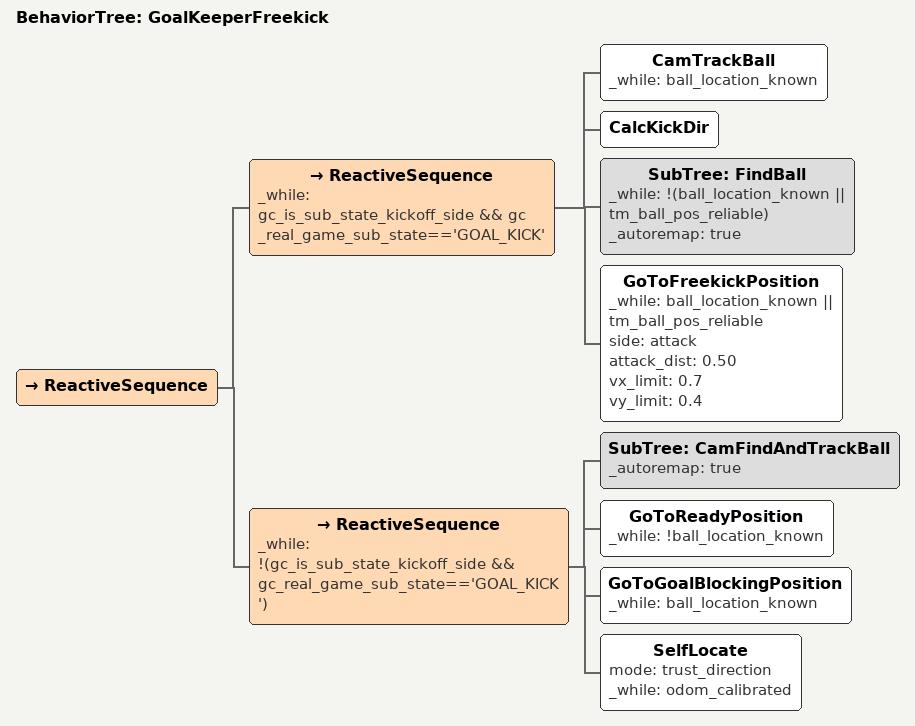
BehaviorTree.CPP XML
<root BTCPP_format="4" >
   <include path="./subtree_cam_find_and_track_ball.xml" />
   <include path="./subtree_find_ball.xml" />
   <include path="./subtree_locate.xml" />
   <BehaviorTree ID="GoalKeeperFreekick">
      <ReactiveSequence>
         <!-- Own goal kick: approach as taker (v3 Brain owns set-play). -->
         <ReactiveSequence _while="gc_is_sub_state_kickoff_side &amp;&amp; gc_real_game_sub_state=='GOAL_KICK'">
            <CamTrackBall _while="ball_location_known" />
            <CalcKickDir />
            <SubTree ID="FindBall" _while="!(ball_location_known || tm_ball_pos_reliable)" _autoremap="true" />
            <GoToFreekickPosition _while="ball_location_known || tm_ball_pos_reliable" side="attack" attack_dist="0.50" vx_limit="0.7" vy_limit="0.4" />
         </ReactiveSequence>
         <!-- Otherwise stay on goal line / block. -->
         <ReactiveSequence _while="!(gc_is_sub_state_kickoff_side &amp;&amp; gc_real_game_sub_state=='GOAL_KICK')">
            <SubTree ID="CamFindAndTrackBall" _autoremap="true" />
            <GoToReadyPosition _while="!ball_location_known" />
            <GoToGoalBlockingPosition _while="ball_location_known" />
            <SelfLocate mode="trust_direction" _while="odom_calibrated" />
         </ReactiveSequence>
      </ReactiveSequence>
   </BehaviorTree>
</root>
